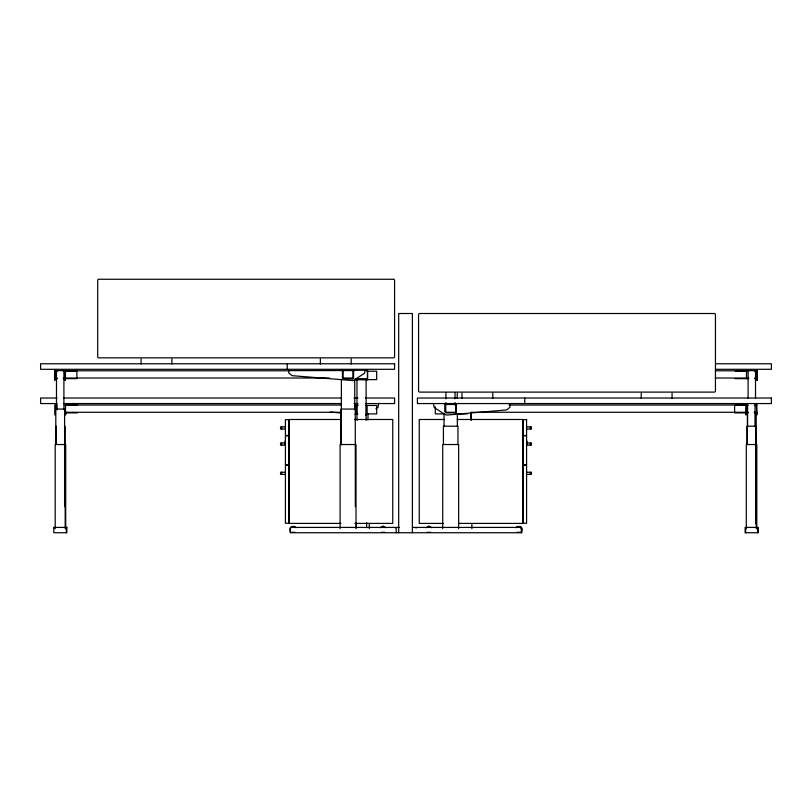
<?xml version="1.0" encoding="UTF-8"?>
<svg xmlns="http://www.w3.org/2000/svg" width="812" height="812" viewBox="0 0 812 812"><rect width="100%" height="100%" fill="white"/><g stroke="black" fill="none" stroke-linecap="round" stroke-linejoin="round"><path stroke-width="1.22" d="M756.804 412.932L754.338 412.892M757.322 380.006L757.322 375.672M757.322 378.636L754.429 378.636M456.324 411.928L455.319 412.932M521.771 531.068L521.771 527.709L520.533 526.481L517.173 526.481L515.945 527.709M380.189 527.709L383.091 526.024L386.004 527.709M415.988 527.993L416.972 527.424M425.995 527.709L428.909 526.024L431.811 527.709M353.829 380.239L364.618 373.165L365.136 370.16M375.915 408.7L378.148 407.157L378.392 404.417M352.591 378.676L353.098 378.595M294.827 532.296L291.467 532.296M384.776 532.296L381.417 532.296M430.583 532.296L427.224 532.296M520.533 532.296L517.173 532.296M353.149 380.584L292.046 375.672L288.788 372.921L288.625 370.16M365.664 415.023L367.085 414.496L367.065 406.091L366.445 406.091L366.445 413.897L376.697 413.897L376.697 405.472L365.633 405.472M715.575 363.766L771.4 363.766L771.4 369.308L715.575 369.308M355.291 370.231L367.43 370.231L367.43 378.697L355.291 378.697M288.625 370.637L354.732 370.556M747.02 370.637L756.845 370.637M66.32 370.79L289.062 370.79M715.301 370.79L745.68 370.79M54.678 371.054L57.611 371.054M63.316 371.054L76.876 371.054L76.876 378.636L63.316 378.636M342.481 371.054L343.1 371.054L343.1 378.016L352.895 378.016L352.936 371.054M735.124 371.054L748.684 371.054M754.389 371.054L757.322 371.054M366.862 371.216L376.697 371.216L376.697 379.64L366.445 379.64M54.678 378.016L57.144 378.016M63.316 378.016L329.56 378.016M715.301 378.016L748.684 378.016M754.856 378.016L757.322 378.016M57.571 378.636L54.678 378.676M343.192 378.636L352.763 378.636M352.966 378.636L343.425 378.676M735.124 378.636L748.684 378.636M355.473 379.783L367.613 379.783L367.613 371.317M57.094 398.022L40.6 398.022L40.6 403.564L57.094 403.564M63.437 398.022L341.547 398.022M353.981 398.022L357.96 398.022M365.4 398.022L394.581 398.022L394.581 403.564L365.4 403.564M63.437 403.564L341.547 403.564M353.981 403.564L357.96 403.564M355.291 404.488L357.716 404.488M444.57 404.488L456.709 404.488M66.32 405.046L340.949 405.046M354.874 405.046L357.402 405.046M509.012 405.046L745.68 405.046M55.196 405.31L55.196 415.044L55.196 404.417M65.061 405.31L77.394 405.31M445.605 405.31L445.849 412.273L455.644 412.273L455.644 405.31M748.177 405.31L734.606 405.31L734.606 412.892L748.177 412.892M754.338 405.31L756.804 405.31M354.57 405.472L358.254 405.472M355.331 409.065L340.786 409.065L340.786 444.58M65.061 412.273L340.949 412.273M471.051 412.273L748.177 412.273M754.338 412.273L756.804 412.273M65.061 412.892L77.394 412.892M455.491 412.892L445.95 412.932M444.418 413.897L435.303 413.897L435.303 406.68M456.567 413.897L467.276 413.897M355.473 414.039L357.899 414.039M340.908 419.489L289.072 419.489L289.072 523.405L340.908 523.405M354.824 419.489L392.754 419.489L392.754 523.405L354.824 523.405M444.529 419.489L419.246 419.489L419.246 523.405L443.271 523.405M457.176 419.489L522.928 419.489L522.928 523.405L458.445 523.405M285.418 426.848L280.566 426.848L280.566 429.01L285.418 429.01M526.582 426.848L531.434 426.848L531.434 429.01L526.582 429.01M285.418 442.987L280.566 442.987L280.566 445.138L285.418 445.138M526.582 442.987L531.434 442.987L531.434 445.138L526.582 445.138M285.418 472.239L280.566 472.239L280.566 474.401L285.418 474.401M526.582 472.239L531.434 472.239L531.434 474.401L526.582 474.401M399.423 527.424L291.305 527.424L290.168 528.571L290.168 532.743L521.832 532.743L521.832 528.571L520.695 527.424M412.577 527.424L520.188 527.424L521.334 528.571L521.334 532.743M330.139 412.06L341.314 413.024M354.976 414.191L357.463 414.404M395.028 527.424L396.175 528.571L396.175 532.743M296.055 527.709L294.827 526.481L291.467 526.481L290.229 527.709L290.229 531.068M757.697 527.424L757.697 532.743M757.322 370.16L757.322 380.239M756.845 371.054L756.845 380.239M756.804 404.417L756.804 415.044L756.327 404.894M756.804 444.529L756.804 528.653M756.287 528.653L756.287 444.529L746.299 444.529L746.299 528.653M756.205 411.603L756.205 444.58M755.698 523.852L755.698 426.198L746.898 426.198L746.898 443.951M755.515 370.556L755.515 398.256M755.008 404.812L755.008 426.219M748.096 370.556L748.096 398.256M747.588 404.812L747.588 426.219M747.405 411.603L747.405 444.58M746.502 370.231L746.502 378.697M746.502 404.894L746.025 415.044L746.025 404.417M745.649 527.424L745.649 532.743M672.062 393.241L672.062 398.276M641.226 393.241L641.226 398.276M530.358 426.848L530.358 429.01M530.358 442.987L530.358 445.138M530.358 472.239L530.358 474.401M527.039 441.21L527.039 444.062M524.755 398.022L524.755 403.564M510.119 404.417L509.966 407.177L506.698 409.928L447.087 415.044L444.915 414.496L434.126 407.421L433.608 404.417M492.782 393.241L492.782 398.276M471.904 523.628L471.904 528.653M471.214 412.872L471.214 420.484M470.615 413.359L470.615 419.662M461.957 393.241L461.957 398.276M458.648 528.653L458.648 444.529L442.723 444.529L442.723 528.653M457.958 443.951L457.958 426.198L443.413 426.198L443.413 443.951M457.268 393.221L457.268 398.256M457.359 413.623L457.359 426.219M456.324 404.417L456.263 412.151M455.035 392.45L455.035 398.763M455.035 402.549L455.035 405.076M445.9 392.45L445.9 398.763M445.9 402.549L445.9 405.076M445.209 412.151L445.209 405.31L445.149 411.928M444.012 413.623L444.012 426.219M412.384 532.743L412.384 313.513L398.682 313.513L398.682 532.743M369.277 523.628L369.277 528.653M367.988 413.623L367.988 419.926M366.648 522.705L366.648 527.729M366.1 379.823L366.1 420.393M356.965 379.823L356.965 420.393M356.63 405.046L356.63 413.897M356.417 522.705L356.417 527.729M356.011 406.091L356.011 414.506M356.021 528.653L356.021 444.529L340.096 444.529L340.096 528.653M355.26 405.574L355.331 506.729M354.732 379.366L354.732 409.583M353.596 371.054L353.535 377.895M351.19 358.985L351.19 364.02M342.42 370.16L342.481 377.895M341.385 379.366L341.385 444.834M320.354 358.985L320.354 364.02M287.245 363.766L287.245 369.308M284.961 441.21L284.961 444.062M281.642 426.848L281.642 429.01M281.642 442.987L281.642 445.138M281.642 472.239L281.642 474.401M171.911 358.985L171.911 364.02M141.085 358.985L141.085 364.02M66.351 527.424L66.351 532.743M65.975 411.978L65.498 415.044L65.498 404.488M65.701 444.529L65.701 528.653M65.457 370.16L65.457 380.239M65.102 426.198L65.102 443.951M65.183 528.653L65.183 444.529L55.196 444.529L55.196 528.653M64.98 380.239L64.98 370.637L55.155 370.637L55.155 380.087M64.595 506.729L64.595 409.065L55.795 409.065L55.795 444.58M63.904 370.556L63.904 409.583M56.992 404.812L56.992 409.847M56.485 370.556L56.485 409.583M56.302 426.198L56.302 443.951M54.678 370.16L54.678 380.239M54.302 527.424L54.302 527.993M393.434 279.257L98.831 279.257A1.147 1.147 0 0 0 97.694 280.394L97.694 356.701A1.137 1.137 0 0 0 98.831 357.848L393.434 357.848A1.137 1.137 0 0 0 394.581 356.701L394.581 280.394A1.147 1.147 0 0 0 393.434 279.257M714.306 313.513L419.702 313.513A1.147 1.147 0 0 0 418.566 314.65L418.566 390.958A1.137 1.137 0 0 0 419.702 392.105L714.306 392.105A1.137 1.137 0 0 0 715.453 390.958L715.453 314.65A1.147 1.147 0 0 0 714.306 313.513M394.581 363.766L40.6 363.766L40.6 369.308L394.581 369.308L394.581 363.766M771.4 398.022L417.419 398.022L417.419 403.564L771.4 403.564L771.4 398.022M288.839 419.652L285.418 419.652L285.418 435.465L288.839 435.465L288.839 419.652M526.582 419.652L523.161 419.652L523.161 435.465L526.582 435.465L526.582 419.652M288.839 435.78L285.418 435.78L285.418 464.728L288.839 464.728L288.839 435.78M526.582 435.78L523.161 435.78L523.161 464.728L526.582 464.728L526.582 435.78M288.839 465.043L285.418 465.043L285.418 523.243L288.839 523.243L288.839 465.043M526.582 465.043L523.161 465.043L523.161 523.243L526.582 523.243L526.582 465.043M66.858 527.424L53.785 527.424L53.785 532.743L66.858 532.743L66.858 527.424M758.215 527.424L745.142 527.424L745.142 532.743L758.215 532.743L758.215 527.424"/></g></svg>
